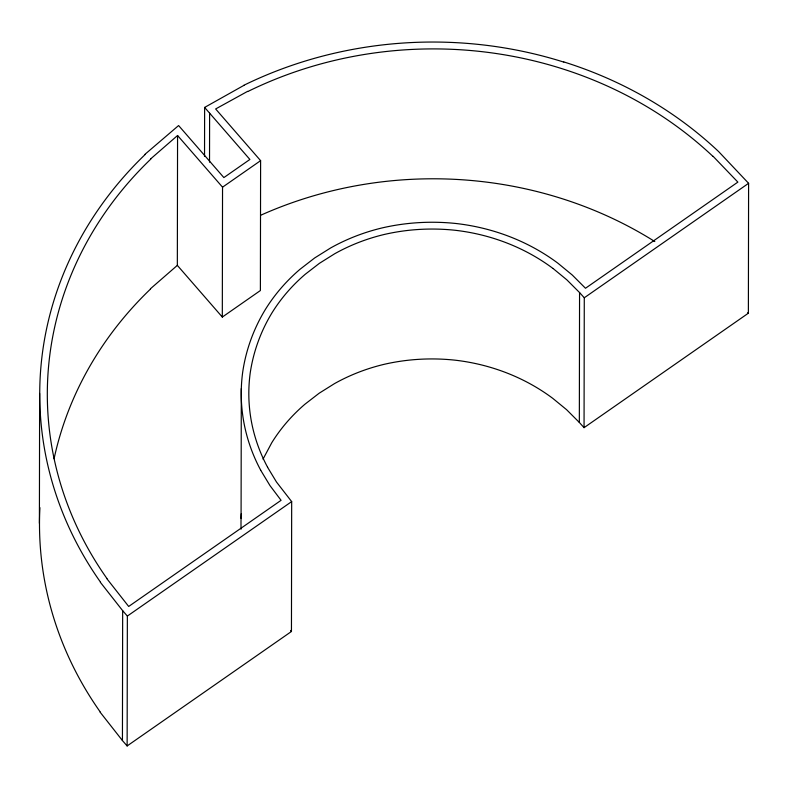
<?xml version="1.0" encoding="UTF-8"?>
<svg xmlns="http://www.w3.org/2000/svg" width="788" height="788" viewBox="0 0 788 788"><rect width="100%" height="100%" fill="white"/><g stroke="black" fill="none" stroke-linecap="round" stroke-linejoin="round"><path stroke-width="1.18" d="M39.4 523.321L39.627 393.439M267.595 467.304L276.509 482.049L291.678 501.601L291.452 631.484L127.134 745.95L122.435 740.553L122.662 610.67L100.352 582.283M127.134 745.95L127.361 616.068L122.662 610.67M247.639 91.339L215.636 108.961L260.611 160.653L260.385 290.536L222.314 317.062L177.339 265.369L177.566 135.487L150.626 158.92M204.535 156.428L204.624 107.424L243.955 85.35M209.529 162.17L209.608 113.157M222.314 317.062L222.541 187.18L177.566 135.487M241.079 518.455L241.305 388.573M563.844 61.937A391.39 350.266 0.1 0 1 718.636 151.582L748.6 183.308L748.373 313.191L584.056 427.657L579.338 422.447L579.564 292.565L566.828 279.819L553.028 268.462M584.056 427.657L584.282 297.775L579.564 292.565M263.025 459.118L271.801 442.669A181.142 162.111 0.1 0 1 304.966 404.195L319.15 393.232L334.496 383.618A181.142 162.111 0.1 0 1 384.327 364.283C407.406 358.993 431.292 357.654 454.824 360.146A190.075 170.109 0.1 0 1 552.782 398.364L566.602 409.701L579.338 422.447M145.051 154.251L178.6 125.548L223.871 177.586L249.885 159.462L204.624 107.424M150.4 288.802L177.339 265.369M222.541 187.18L260.611 160.653M127.361 616.068L291.678 501.601M584.282 297.775L748.6 183.308M713.081 156.29L737.873 182.107L585.494 288.26L572.265 275.022L557.924 263.222A197.857 177.064 0.1 0 0 455.966 223.496C431.45 220.926 406.588 222.314 382.554 227.821A188.568 168.76 0.1 0 0 330.664 247.944L314.678 257.952L299.913 269.368A188.568 168.76 0.1 0 0 265.389 309.438C253.746 328.557 245.935 349.902 242.704 372.064A197.857 177.064 0.1 0 0 260.729 470.249M747.782 312.511L748.373 313.191M290.614 630.469L291.452 631.484M106.804 578.628L128.69 606.465L281.07 500.321L269.979 485.595L260.71 470.259M100.125 712.165L122.435 740.553M54.076 458.744A385.352 344.868 0.1 0 1 150.587 288.96M241.098 529.132A197.857 177.064 0.1 0 1 241.295 513.727M260.631 215.282A385.352 344.868 0.1 0 1 654.808 241.542M100.303 712.066A393.045 351.753 0.1 0 1 39.922 507.659M100.529 582.184A393.045 351.753 0.1 0 1 145.248 154.428M267.615 467.284A190.075 170.109 0.1 0 1 250.22 372.931C253.362 351.655 260.828 331.147 272.027 312.787A181.142 162.111 0.1 0 1 305.192 274.313L319.376 263.35L334.723 253.736A181.142 162.111 0.1 0 1 384.554 234.4C407.632 229.111 431.519 227.771 455.05 230.263A190.075 170.109 0.1 0 1 553.009 268.481M243.896 85.252A393.783 352.403 0.1 0 1 563.775 62.094M106.961 578.54A385.352 344.868 0.1 0 1 150.813 159.077M247.767 91.546A385.352 344.868 0.1 0 1 712.953 156.398"/></g></svg>
